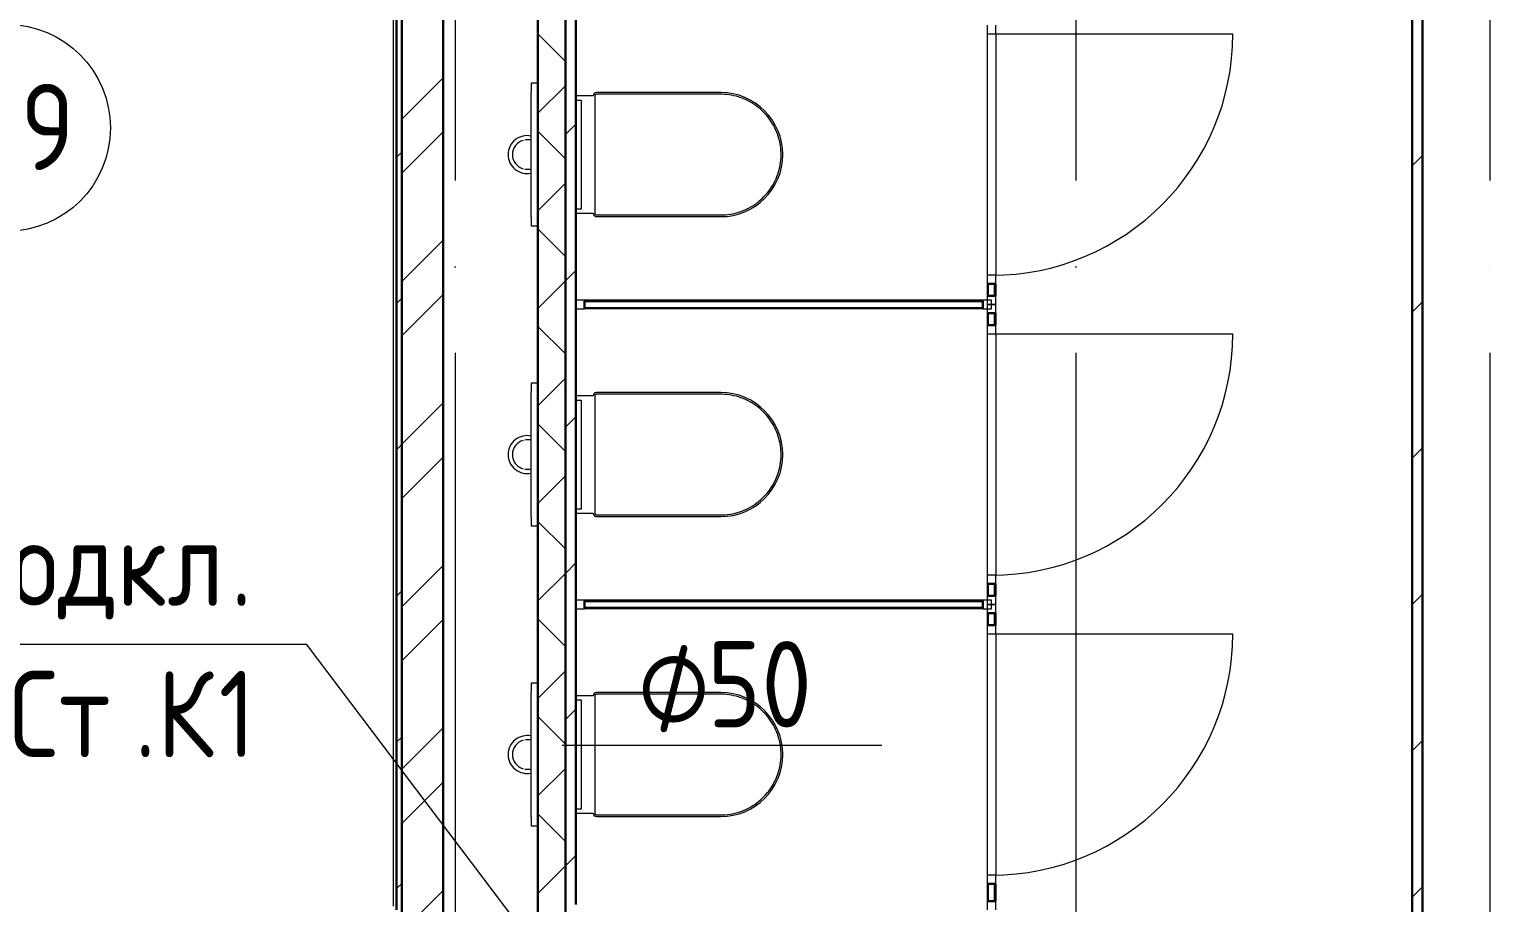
# Model space of a CAD drawing. Header units: millimetres. Extents: x -88595 to 880822, y -1054509 to -148035.
# Drawn here: x 400028 to 404263, y -271947 to -269413 of the extents above; entities that cross this region are included whole.
import ezdxf

# ---------------------------------------------------------------- set-up
doc = ezdxf.new("R2010")
doc.units = ezdxf.units.MM
doc.linetypes.add('ADSK_Линия сетки', pattern=[25, 20, -2.5, 0, -2.5])
for name, color, linetype, lineweight in [('Аннотация', 7, 'Continuous', 20), ('Витраж', 7, 'Continuous', 9), ('Двери', 7, 'Continuous', 9), ('Марки', 7, 'Continuous', 20), ('Марки помещений', 7, 'Continuous', 20), ('Оборудование', 7, 'Continuous', 18), ('Ограждение', 7, 'Continuous', 9), ('Оси', 7, 'Continuous', 9), ('Сантехника', 7, 'Continuous', 18), ('Стены внутренние', 7, 'Continuous', 18), ('Стены наружные', 7, 'Continuous', 18), ('Стены разрез', 7, 'Continuous', 30)]:
    doc.layers.add(name, color=color, linetype=linetype, lineweight=lineweight)
doc.styles.add('$1$GOST Common_9', font='GOST_Common.ttf', dxfattribs={"width": 0.9, "height": 250})
doc.styles.add('$5$GOST Common', font='GOST_Common.ttf', dxfattribs={"width": 0.9, "height": 250})
doc.styles.add('GOST Common_2', font='GOST_Common.ttf', dxfattribs={"width": 0.9, "height": 350})

# ---------------------------------------------------------------- blocks, each defined once
blk = doc.blocks.new('$0$ADSK_Аннотация_Текст_сВыноской - Текст с выноской-3260329-В_Координация_3 этаж ОВ3')
at = {"layer": 'Аннотация'}
blk.add_line((-6, 0), (6, 0), dxfattribs=at)
blk = doc.blocks.new('$0$ADSK_M_Трубы - Диаметр_8-160846-В_Координация_3 этаж ОВ3')
at = {"layer": 'Марки'}
blk.add_line((0, 0), (8, 0), dxfattribs=at)
blk = doc.blocks.new('3 этаж')
at = {"layer": 'Витраж', "lineweight": 18, "extrusion": (0, 0, -1)}
for p, q in [((414686.4, 657023.9), (414686.4, 656998.9)), ((414711.4, 656998.9), (414711.4, 657023.9)), ((414686.4, 656998.9), (414711.4, 656998.9)), ((414711.4, 656298.9), (414686.4, 656298.9)), ((414686.4, 656298.9), (414686.4, 656273.9)), ((414711.4, 656273.9), (414711.4, 656298.9)), ((414686.4, 656273.9), (414711.4, 656273.9)), ((414698.9, 656226.4), (414673.9, 656226.4)), ((414673.9, 656226.4), (414673.9, 656201.4)), ((414711.4, 656213.9), (414686.4, 656213.9)), ((414686.4, 656213.9), (414686.4, 656188.9)), ((414698.9, 656201.4), (414698.9, 656226.4)), ((414711.4, 656188.9), (414711.4, 656213.9)), ((414673.9, 656201.4), (414698.9, 656201.4)), ((414686.4, 656188.9), (414711.4, 656188.9)), ((414711.4, 656153.9), (414686.4, 656153.9)), ((414686.4, 656153.9), (414686.4, 656128.9)), ((414686.4, 656128.9), (414711.4, 656128.9)), ((414711.4, 656128.9), (414711.4, 656153.9)), ((414711.4, 655428.9), (414686.4, 655428.9)), ((414686.4, 655428.9), (414686.4, 655403.9)), ((414711.4, 655403.9), (414711.4, 655428.9)), ((414686.4, 655403.9), (414711.4, 655403.9)), ((414698.9, 655356.4), (414673.9, 655356.4)), ((414673.9, 655356.4), (414673.9, 655331.4)), ((414673.9, 655331.4), (414698.9, 655331.4)), ((414711.4, 655343.9), (414686.4, 655343.9)), ((414686.4, 655343.9), (414686.4, 655318.9)), ((414698.9, 655331.4), (414698.9, 655356.4)), ((414711.4, 655318.9), (414711.4, 655343.9)), ((414686.4, 655318.9), (414711.4, 655318.9)), ((414711.4, 655283.9), (414686.4, 655283.9)), ((414686.4, 655283.9), (414686.4, 655258.9)), ((414711.4, 655258.9), (414711.4, 655283.9)), ((414686.4, 655258.9), (414711.4, 655258.9)), ((414711.4, 654558.9), (414686.4, 654558.9)), ((414686.4, 654558.9), (414686.4, 654533.9)), ((414686.4, 654533.9), (414711.4, 654533.9)), ((414711.4, 654533.9), (414711.4, 654558.9))]:
    blk.add_line(p, q, dxfattribs=at)
at = {"layer": 'Витраж'}
for p, q in [((414686.4, 656998.9), (414686.4, 656298.9)), ((414711.4, 656998.9), (414711.4, 656298.9)), ((414686.4, 656273.9), (414686.4, 656238.9)), ((414711.4, 656273.9), (414711.4, 656238.9)), ((414673.9, 656226.4), (413518.9, 656226.4)), ((414673.9, 656201.4), (413518.9, 656201.4)), ((414686.4, 656188.9), (414686.4, 656153.9)), ((414711.4, 656188.9), (414711.4, 656153.9)), ((414686.4, 656128.9), (414686.4, 655428.9)), ((414711.4, 656128.9), (414711.4, 655428.9)), ((414686.4, 655403.9), (414686.4, 655368.9)), ((414711.4, 655403.9), (414711.4, 655368.9)), ((414673.9, 655356.4), (413518.9, 655356.4)), ((414673.9, 655331.4), (413518.9, 655331.4)), ((414686.4, 655318.9), (414686.4, 655283.9)), ((414711.4, 655318.9), (414711.4, 655283.9)), ((414686.4, 655258.9), (414686.4, 654558.9)), ((414711.4, 655258.9), (414711.4, 654558.9)), ((414686.4, 654533.9), (414686.4, 654483.9)), ((414711.4, 654533.9), (414711.4, 654483.9))]:
    blk.add_line(p, q, dxfattribs=at)
at = {"layer": 'Витраж', "lineweight": 18}
for p, q in [((413518.9, 656226.4), (413493.9, 656226.4)), ((413493.9, 656226.4), (413493.9, 656201.4)), ((413518.9, 656201.4), (413518.9, 656226.4)), ((414711.4, 656238.9), (414686.4, 656238.9)), ((414686.4, 656238.9), (414686.4, 656213.9)), ((414686.4, 656213.9), (414711.4, 656213.9)), ((414711.4, 656213.9), (414711.4, 656238.9)), ((413493.9, 656201.4), (413518.9, 656201.4)), ((414711.4, 655368.9), (414686.4, 655368.9)), ((414686.4, 655368.9), (414686.4, 655343.9)), ((414711.4, 655343.9), (414711.4, 655368.9)), ((413518.9, 655356.4), (413493.9, 655356.4)), ((413493.9, 655356.4), (413493.9, 655331.4)), ((413493.9, 655331.4), (413518.9, 655331.4)), ((413518.9, 655331.4), (413518.9, 655356.4)), ((414686.4, 655343.9), (414711.4, 655343.9)), ((414711.4, 654483.9), (414686.4, 654483.9)), ((414686.4, 654483.9), (414686.4, 654458.9)), ((414711.4, 654458.9), (414711.4, 654483.9))]:
    blk.add_line(p, q, dxfattribs=at)
at = {"layer": 'Двери'}
for p, q in [((414711.4, 656998.9), (415398.9, 656998.9)), ((414711.4, 656128.9), (415398.9, 656128.9)), ((414711.4, 655258.9), (415398.9, 655258.9))]:
    blk.add_line(p, q, dxfattribs=at)
for centre in [(414698.9, 656998.9), (414698.9, 656128.9), (414698.9, 655258.9)]:
    blk.add_arc(centre, 700, 270, 0, dxfattribs=at)
at = {"layer": 'Марки помещений'}
blk.add_circle((411844.1, 656726.4), 300, dxfattribs=at)
at = {"layer": 'Ограждение'}
blk.add_line((412963.9, 658173.9), (412963.9, 654468.9), dxfattribs=at)
at = {"layer": 'Оси', "linetype": 'ADSK_Линия сетки', "ltscale": 100}
for p, q in [((413143.9, 661073.9), (413143.9, 629947.7)), ((414943.9, 661073.9), (414943.9, 629947.7)), ((416143.9, 661073.9), (416143.9, 629947.7))]:
    blk.add_line(p, q, dxfattribs=at)
at = {"layer": 'Сантехника', "lineweight": 9}
for p, q in [((413383.9, 656855.6), (413363.9, 656855.6)), ((413363.9, 656855.6), (413363.9, 656830.6)), ((413363.9, 656467.1), (413363.9, 656830.6)), ((413363.9, 656467.1), (413363.9, 656442.1)), ((413363.9, 656442.1), (413383.9, 656442.1)), ((413383.9, 655985.6), (413363.9, 655985.6)), ((413363.9, 655985.6), (413363.9, 655960.6)), ((413363.9, 655597.1), (413363.9, 655960.6)), ((413363.9, 655597.1), (413363.9, 655572.1)), ((413363.9, 655572.1), (413383.9, 655572.1)), ((413383.9, 655115.6), (413363.9, 655115.6)), ((413363.9, 655115.6), (413363.9, 655090.6)), ((413363.9, 654727.1), (413363.9, 655090.6)), ((413363.9, 654727.1), (413363.9, 654702.1)), ((413363.9, 654702.1), (413383.9, 654702.1))]:
    blk.add_line(p, q, dxfattribs=at)
at = {"layer": 'Сантехника'}
for p, q in [((413543.9, 656818.9), (413493.9, 656818.9)), ((413493.9, 656807.1), (413508.9, 656807.1)), ((413508.9, 656807.1), (413508.9, 656490.7)), ((413548.9, 656818.9), (413548.9, 656478.9)), ((413913.9, 656828.9), (413553.9, 656828.9)), ((413913.9, 656823.9), (413553.9, 656823.9)), ((413508.9, 656490.7), (413493.9, 656490.7)), ((413493.9, 656478.9), (413543.9, 656478.9)), ((413553.9, 656473.9), (413913.9, 656473.9)), ((413553.9, 656468.9), (413913.9, 656468.9)), ((413913.9, 655958.9), (413553.9, 655958.9)), ((413543.9, 655948.9), (413493.9, 655948.9)), ((413493.9, 655937.1), (413508.9, 655937.1)), ((413508.9, 655937.1), (413508.9, 655620.7)), ((413548.9, 655948.9), (413548.9, 655608.9)), ((413913.9, 655953.9), (413553.9, 655953.9)), ((413508.9, 655620.7), (413493.9, 655620.7)), ((413493.9, 655608.9), (413543.9, 655608.9)), ((413553.9, 655603.9), (413913.9, 655603.9)), ((413553.9, 655598.9), (413913.9, 655598.9)), ((413543.9, 655078.9), (413493.9, 655078.9)), ((413548.9, 655078.9), (413548.9, 654738.9)), ((413913.9, 655088.9), (413553.9, 655088.9)), ((413913.9, 655083.9), (413553.9, 655083.9)), ((413493.9, 655067.1), (413508.9, 655067.1)), ((413508.9, 655067.1), (413508.9, 654750.7)), ((413508.9, 654750.7), (413493.9, 654750.7)), ((413493.9, 654738.9), (413543.9, 654738.9)), ((413553.9, 654733.9), (413913.9, 654733.9)), ((413553.9, 654728.9), (413913.9, 654728.9))]:
    blk.add_line(p, q, dxfattribs=at)
at = {"layer": 'Сантехника', "flags": 128}
for points in [[(413553.9, 656823.9), (413553.7, 656823.9), (413553.5, 656823.8), (413553.3, 656823.8), (413553.1, 656823.8), (413552.9, 656823.8), (413552.7, 656823.7), (413552.5, 656823.7), (413552.3, 656823.6), (413552.1, 656823.5), (413552, 656823.5), (413551.8, 656823.4), (413551.6, 656823.3), (413551.4, 656823.2), (413551.2, 656823.1), (413551.1, 656823), (413550.9, 656822.9), (413550.8, 656822.7), (413550.6, 656822.6), (413550.5, 656822.5), (413550.3, 656822.3), (413550.2, 656822.2), (413550, 656822), (413549.9, 656821.9), (413549.8, 656821.7), (413549.7, 656821.6), (413549.6, 656821.4), (413549.5, 656821.2), (413549.4, 656821), (413549.3, 656820.9), (413549.2, 656820.7), (413549.2, 656820.5), (413549.1, 656820.3), (413549.1, 656820.1), (413549, 656819.9), (413549, 656819.7), (413548.9, 656819.5), (413548.9, 656819.3), (413548.9, 656819.1), (413548.9, 656818.9), (413548.9, 656818.9)], [(413913.9, 656473.9), (413920.9, 656474), (413927.9, 656474.4), (413934.9, 656475.1), (413941.8, 656476.1), (413948.7, 656477.3), (413955.5, 656478.9), (413962.3, 656480.7), (413969, 656482.7), (413975.5, 656485.1), (413982, 656487.7), (413988.4, 656490.5), (413994.7, 656493.6), (414000.9, 656497), (414006.9, 656500.6), (414012.7, 656504.4), (414018.4, 656508.5), (414023.9, 656512.8), (414029.3, 656517.3), (414034.5, 656522), (414039.4, 656526.9), (414044.2, 656532.1), (414048.8, 656537.4), (414053.1, 656542.8), (414057.3, 656548.5), (414061.2, 656554.3), (414064.8, 656560.3), (414068.2, 656566.4), (414071.4, 656572.6), (414074.3, 656579), (414077, 656585.4), (414079.4, 656592), (414081.6, 656598.7), (414083.4, 656605.4), (414085, 656612.2), (414086.4, 656619.1), (414087.4, 656626), (414088.2, 656633), (414088.7, 656640), (414088.9, 656647), (414088.8, 656654), (414088.5, 656661), (414087.9, 656667.9), (414087, 656674.9), (414085.8, 656681.8), (414084.3, 656688.6), (414082.6, 656695.4), (414080.6, 656702.1), (414078.3, 656708.7), (414075.8, 656715.3), (414073, 656721.7), (414070, 656728), (414066.7, 656734.2), (414063.2, 656740.2), (414059.4, 656746.1), (414055.4, 656751.8), (414051.2, 656757.4), (414046.7, 656762.8), (414042, 656768), (414037.2, 656773.1), (414032.1, 656777.9), (414026.9, 656782.5), (414021.4, 656786.9), (414015.8, 656791.1), (414010, 656795.1), (414004.1, 656798.8), (413998, 656802.3), (413991.8, 656805.5), (413985.5, 656808.5), (413979.1, 656811.3), (413972.5, 656813.7), (413965.9, 656816), (413959.2, 656817.9), (413952.4, 656819.6), (413945.5, 656821), (413938.6, 656822.1), (413931.6, 656823), (413924.7, 656823.5), (413917.7, 656823.8), (413913.9, 656823.9)], [(413548.9, 656478.9), (413548.9, 656478.7), (413548.9, 656478.5), (413548.9, 656478.3), (413549, 656478.1), (413549, 656477.9), (413549, 656477.7), (413549.1, 656477.5), (413549.2, 656477.3), (413549.2, 656477.1), (413549.3, 656476.9), (413549.4, 656476.7), (413549.5, 656476.6), (413549.6, 656476.4), (413549.7, 656476.2), (413549.8, 656476), (413549.9, 656475.9), (413550, 656475.7), (413550.1, 656475.6), (413550.3, 656475.4), (413550.4, 656475.3), (413550.6, 656475.1), (413550.7, 656475), (413550.9, 656474.9), (413551, 656474.8), (413551.2, 656474.7), (413551.4, 656474.5), (413551.5, 656474.5), (413551.7, 656474.4), (413551.9, 656474.3), (413552.1, 656474.2), (413552.3, 656474.1), (413552.5, 656474.1), (413552.7, 656474), (413552.9, 656474), (413553.1, 656473.9), (413553.2, 656473.9), (413553.4, 656473.9), (413553.6, 656473.9), (413553.8, 656473.9), (413553.9, 656473.9)], [(413553.9, 655953.9), (413553.7, 655953.9), (413553.5, 655953.8), (413553.3, 655953.8), (413553.1, 655953.8), (413552.9, 655953.8), (413552.7, 655953.7), (413552.5, 655953.7), (413552.3, 655953.6), (413552.1, 655953.5), (413552, 655953.5), (413551.8, 655953.4), (413551.6, 655953.3), (413551.4, 655953.2), (413551.2, 655953.1), (413551.1, 655953), (413550.9, 655952.9), (413550.8, 655952.7), (413550.6, 655952.6), (413550.5, 655952.5), (413550.3, 655952.3), (413550.2, 655952.2), (413550, 655952), (413549.9, 655951.9), (413549.8, 655951.7), (413549.7, 655951.6), (413549.6, 655951.4), (413549.5, 655951.2), (413549.4, 655951), (413549.3, 655950.9), (413549.2, 655950.7), (413549.2, 655950.5), (413549.1, 655950.3), (413549.1, 655950.1), (413549, 655949.9), (413549, 655949.7), (413548.9, 655949.5), (413548.9, 655949.3), (413548.9, 655949.1), (413548.9, 655948.9), (413548.9, 655948.9)], [(413913.9, 655603.9), (413920.9, 655604), (413927.9, 655604.4), (413934.9, 655605.1), (413941.8, 655606.1), (413948.7, 655607.3), (413955.5, 655608.9), (413962.3, 655610.7), (413969, 655612.7), (413975.5, 655615.1), (413982, 655617.7), (413988.4, 655620.5), (413994.7, 655623.6), (414000.9, 655627), (414006.9, 655630.6), (414012.7, 655634.4), (414018.4, 655638.5), (414023.9, 655642.8), (414029.3, 655647.3), (414034.5, 655652), (414039.4, 655656.9), (414044.2, 655662.1), (414048.8, 655667.4), (414053.1, 655672.8), (414057.3, 655678.5), (414061.2, 655684.3), (414064.8, 655690.3), (414068.2, 655696.4), (414071.4, 655702.6), (414074.3, 655709), (414077, 655715.4), (414079.4, 655722), (414081.6, 655728.7), (414083.4, 655735.4), (414085, 655742.2), (414086.4, 655749.1), (414087.4, 655756), (414088.2, 655763), (414088.7, 655770), (414088.9, 655777), (414088.8, 655784), (414088.5, 655791), (414087.9, 655797.9), (414087, 655804.9), (414085.8, 655811.8), (414084.3, 655818.6), (414082.6, 655825.4), (414080.6, 655832.1), (414078.3, 655838.7), (414075.8, 655845.3), (414073, 655851.7), (414070, 655858), (414066.7, 655864.2), (414063.2, 655870.2), (414059.4, 655876.1), (414055.4, 655881.8), (414051.2, 655887.4), (414046.7, 655892.8), (414042, 655898), (414037.2, 655903.1), (414032.1, 655907.9), (414026.9, 655912.5), (414021.4, 655916.9), (414015.8, 655921.1), (414010, 655925.1), (414004.1, 655928.8), (413998, 655932.3), (413991.8, 655935.5), (413985.5, 655938.5), (413979.1, 655941.3), (413972.5, 655943.7), (413965.9, 655946), (413959.2, 655947.9), (413952.4, 655949.6), (413945.5, 655951), (413938.6, 655952.1), (413931.6, 655953), (413924.7, 655953.5), (413917.7, 655953.8), (413913.9, 655953.9)], [(413548.9, 655608.9), (413548.9, 655608.7), (413548.9, 655608.5), (413548.9, 655608.3), (413549, 655608.1), (413549, 655607.9), (413549, 655607.7), (413549.1, 655607.5), (413549.2, 655607.3), (413549.2, 655607.1), (413549.3, 655606.9), (413549.4, 655606.7), (413549.5, 655606.6), (413549.6, 655606.4), (413549.7, 655606.2), (413549.8, 655606), (413549.9, 655605.9), (413550, 655605.7), (413550.1, 655605.6), (413550.3, 655605.4), (413550.4, 655605.3), (413550.6, 655605.1), (413550.7, 655605), (413550.9, 655604.9), (413551, 655604.8), (413551.2, 655604.7), (413551.4, 655604.5), (413551.5, 655604.5), (413551.7, 655604.4), (413551.9, 655604.3), (413552.1, 655604.2), (413552.3, 655604.1), (413552.5, 655604.1), (413552.7, 655604), (413552.9, 655604), (413553.1, 655603.9), (413553.2, 655603.9), (413553.4, 655603.9), (413553.6, 655603.9), (413553.8, 655603.9), (413553.9, 655603.9)], [(413553.9, 655083.9), (413553.7, 655083.9), (413553.5, 655083.8), (413553.3, 655083.8), (413553.1, 655083.8), (413552.9, 655083.8), (413552.7, 655083.7), (413552.5, 655083.7), (413552.3, 655083.6), (413552.1, 655083.5), (413552, 655083.5), (413551.8, 655083.4), (413551.6, 655083.3), (413551.4, 655083.2), (413551.2, 655083.1), (413551.1, 655083), (413550.9, 655082.9), (413550.8, 655082.7), (413550.6, 655082.6), (413550.5, 655082.5), (413550.3, 655082.3), (413550.2, 655082.2), (413550, 655082), (413549.9, 655081.9), (413549.8, 655081.7), (413549.7, 655081.6), (413549.6, 655081.4), (413549.5, 655081.2), (413549.4, 655081), (413549.3, 655080.9), (413549.2, 655080.7), (413549.2, 655080.5), (413549.1, 655080.3), (413549.1, 655080.1), (413549, 655079.9), (413549, 655079.7), (413548.9, 655079.5), (413548.9, 655079.3), (413548.9, 655079.1), (413548.9, 655078.9), (413548.9, 655078.9)], [(413913.9, 654733.9), (413920.9, 654734), (413927.9, 654734.4), (413934.9, 654735.1), (413941.8, 654736.1), (413948.7, 654737.3), (413955.5, 654738.9), (413962.3, 654740.7), (413969, 654742.7), (413975.5, 654745.1), (413982, 654747.7), (413988.4, 654750.5), (413994.7, 654753.6), (414000.9, 654757), (414006.9, 654760.6), (414012.7, 654764.4), (414018.4, 654768.5), (414023.9, 654772.8), (414029.3, 654777.3), (414034.5, 654782), (414039.4, 654786.9), (414044.2, 654792.1), (414048.8, 654797.4), (414053.1, 654802.8), (414057.3, 654808.5), (414061.2, 654814.3), (414064.8, 654820.3), (414068.2, 654826.4), (414071.4, 654832.6), (414074.3, 654839), (414077, 654845.4), (414079.4, 654852), (414081.6, 654858.7), (414083.4, 654865.4), (414085, 654872.2), (414086.4, 654879.1), (414087.4, 654886), (414088.2, 654893), (414088.7, 654900), (414088.9, 654907), (414088.8, 654914), (414088.5, 654921), (414087.9, 654927.9), (414087, 654934.9), (414085.8, 654941.8), (414084.3, 654948.6), (414082.6, 654955.4), (414080.6, 654962.1), (414078.3, 654968.7), (414075.8, 654975.3), (414073, 654981.7), (414070, 654988), (414066.7, 654994.2), (414063.2, 655000.2), (414059.4, 655006.1), (414055.4, 655011.8), (414051.2, 655017.4), (414046.7, 655022.8), (414042, 655028), (414037.2, 655033.1), (414032.1, 655037.9), (414026.9, 655042.5), (414021.4, 655046.9), (414015.8, 655051.1), (414010, 655055.1), (414004.1, 655058.8), (413998, 655062.3), (413991.8, 655065.5), (413985.5, 655068.5), (413979.1, 655071.3), (413972.5, 655073.7), (413965.9, 655076), (413959.2, 655077.9), (413952.4, 655079.6), (413945.5, 655081), (413938.6, 655082.1), (413931.6, 655083), (413924.7, 655083.5), (413917.7, 655083.8), (413913.9, 655083.9)], [(413548.9, 654738.9), (413548.9, 654738.7), (413548.9, 654738.5), (413548.9, 654738.3), (413549, 654738.1), (413549, 654737.9), (413549, 654737.7), (413549.1, 654737.5), (413549.2, 654737.3), (413549.2, 654737.1), (413549.3, 654736.9), (413549.4, 654736.7), (413549.5, 654736.6), (413549.6, 654736.4), (413549.7, 654736.2), (413549.8, 654736), (413549.9, 654735.9), (413550, 654735.7), (413550.1, 654735.6), (413550.3, 654735.4), (413550.4, 654735.3), (413550.6, 654735.1), (413550.7, 654735), (413550.9, 654734.9), (413551, 654734.8), (413551.2, 654734.7), (413551.4, 654734.5), (413551.5, 654734.5), (413551.7, 654734.4), (413551.9, 654734.3), (413552.1, 654734.2), (413552.3, 654734.1), (413552.5, 654734.1), (413552.7, 654734), (413552.9, 654734), (413553.1, 654733.9), (413553.2, 654733.9), (413553.4, 654733.9), (413553.6, 654733.9), (413553.8, 654733.9), (413553.9, 654733.9)]]:
    blk.add_lwpolyline(points, dxfattribs=at)
at = {"layer": 'Сантехника', "lineweight": 9, "flags": 128}
for points in [[(413362.8, 656691.6), (413361.7, 656691.6), (413360.6, 656691.6), (413359.6, 656691.6), (413358.6, 656691.6), (413357.8, 656691.6), (413356.9, 656691.6), (413356.2, 656691.6), (413355.5, 656691.6), (413354.9, 656691.6), (413354.3, 656691.6), (413353.9, 656691.6), (413353.4, 656691.6), (413353.1, 656691.6), (413352.8, 656691.6), (413352.6, 656691.6), (413352.5, 656691.6), (413352.5, 656691.6), (413352.5, 656691.6)], [(413352.5, 656606.2), (413352.5, 656606.2), (413352.6, 656606.2), (413352.8, 656606.2), (413353, 656606.2), (413353.4, 656606.2), (413353.7, 656606.2), (413354.2, 656606.2), (413354.7, 656606.2), (413355.3, 656606.2), (413356, 656606.2), (413356.7, 656606.2), (413357.5, 656606.2), (413358.4, 656606.2), (413359.3, 656606.2), (413360.3, 656606.2), (413361.4, 656606.2), (413362.5, 656606.2), (413363.6, 656606.2)], [(413362.8, 655821.6), (413361.7, 655821.6), (413360.6, 655821.6), (413359.6, 655821.6), (413358.6, 655821.6), (413357.8, 655821.6), (413356.9, 655821.6), (413356.2, 655821.6), (413355.5, 655821.6), (413354.9, 655821.6), (413354.3, 655821.6), (413353.9, 655821.6), (413353.4, 655821.6), (413353.1, 655821.6), (413352.8, 655821.6), (413352.6, 655821.6), (413352.5, 655821.6), (413352.5, 655821.6), (413352.5, 655821.6)], [(413352.5, 655736.2), (413352.5, 655736.2), (413352.6, 655736.2), (413352.8, 655736.2), (413353, 655736.2), (413353.4, 655736.2), (413353.7, 655736.2), (413354.2, 655736.2), (413354.7, 655736.2), (413355.3, 655736.2), (413356, 655736.2), (413356.7, 655736.2), (413357.5, 655736.2), (413358.4, 655736.2), (413359.3, 655736.2), (413360.3, 655736.2), (413361.4, 655736.2), (413362.5, 655736.2), (413363.6, 655736.2)], [(413362.8, 654951.6), (413361.7, 654951.6), (413360.6, 654951.6), (413359.6, 654951.6), (413358.6, 654951.6), (413357.8, 654951.6), (413356.9, 654951.6), (413356.2, 654951.6), (413355.5, 654951.6), (413354.9, 654951.6), (413354.3, 654951.6), (413353.9, 654951.6), (413353.4, 654951.6), (413353.1, 654951.6), (413352.8, 654951.6), (413352.6, 654951.6), (413352.5, 654951.6), (413352.5, 654951.6), (413352.5, 654951.6)], [(413352.5, 654866.2), (413352.5, 654866.2), (413352.6, 654866.2), (413352.8, 654866.2), (413353, 654866.2), (413353.4, 654866.2), (413353.7, 654866.2), (413354.2, 654866.2), (413354.7, 654866.2), (413355.3, 654866.2), (413356, 654866.2), (413356.7, 654866.2), (413357.5, 654866.2), (413358.4, 654866.2), (413359.3, 654866.2), (413360.3, 654866.2), (413361.4, 654866.2), (413362.5, 654866.2), (413363.6, 654866.2)]]:
    blk.add_lwpolyline(points, dxfattribs=at)
at = {"layer": 'Сантехника'}
for centre, radius, start, end in [((413553.9, 656818.9), 10, 90, 180), ((413553.9, 656818.9), 5, 150, 180), ((413553.9, 656818.9), 5, 150, 180), ((413553.9, 656818.9), 5, 150, 180), ((413553.9, 656818.9), 5, 90, 120), ((413553.9, 656818.9), 5, 90, 120), ((413553.9, 656818.9), 5, 105, 120), ((413913.9, 656648.9), 180, 270, 90), ((413913.9, 656648.9), 175, 89.0922, 90), ((413913.9, 656648.9), 175, 89.0922, 90), ((413553.9, 656478.9), 10, 180, 270), ((413553.9, 656478.9), 5, 180, 210), ((413553.9, 656478.9), 5, 180, 210), ((413553.9, 656478.9), 5, 180, 210), ((413553.9, 656478.9), 5, 240, 270), ((413553.9, 656478.9), 5, 240, 270), ((413553.9, 656478.9), 5, 240, 255), ((413913.9, 656648.9), 175, 270, 270.9078), ((413913.9, 656648.9), 175, 270, 270.9078), ((413553.9, 655948.9), 10, 90, 180), ((413913.9, 655778.9), 180, 270, 90), ((413553.9, 655948.9), 5, 150, 180), ((413553.9, 655948.9), 5, 150, 180), ((413553.9, 655948.9), 5, 150, 180), ((413553.9, 655948.9), 5, 90, 120), ((413553.9, 655948.9), 5, 90, 120), ((413553.9, 655948.9), 5, 105, 120), ((413913.9, 655778.9), 175, 89.0922, 90), ((413913.9, 655778.9), 175, 89.0922, 90), ((413553.9, 655608.9), 10, 180, 270), ((413553.9, 655608.9), 5, 180, 210), ((413553.9, 655608.9), 5, 180, 210), ((413553.9, 655608.9), 5, 180, 210), ((413553.9, 655608.9), 5, 240, 270), ((413553.9, 655608.9), 5, 240, 270), ((413553.9, 655608.9), 5, 240, 255), ((413913.9, 655778.9), 175, 270, 270.9078), ((413913.9, 655778.9), 175, 270, 270.9078), ((413553.9, 655078.9), 10, 90, 180), ((413553.9, 655078.9), 5, 150, 180), ((413553.9, 655078.9), 5, 150, 180), ((413553.9, 655078.9), 5, 150, 180), ((413553.9, 655078.9), 5, 90, 120), ((413553.9, 655078.9), 5, 90, 120), ((413553.9, 655078.9), 5, 105, 120), ((413913.9, 654908.9), 180, 270, 90), ((413913.9, 654908.9), 175, 89.0922, 90), ((413913.9, 654908.9), 175, 89.0922, 90), ((413553.9, 654738.9), 10, 180, 270), ((413553.9, 654738.9), 5, 180, 210), ((413553.9, 654738.9), 5, 180, 210), ((413553.9, 654738.9), 5, 180, 210), ((413553.9, 654738.9), 5, 240, 270), ((413553.9, 654738.9), 5, 240, 270), ((413553.9, 654738.9), 5, 240, 255), ((413913.9, 654908.9), 175, 270, 270.9078), ((413913.9, 654908.9), 175, 270, 270.9078)]:
    blk.add_arc(centre, radius, start, end, dxfattribs=at)
at = {"layer": 'Сантехника', "lineweight": 9}
for centre, radius, start, end in [((413352.5, 656648.9), 55, 77.9742, 180), ((413352.5, 656648.9), 42.7, 105, 180), ((413352.5, 656648.9), 42.7, 87.2428, 99.4986), ((413352.5, 656648.9), 42.7, 90, 92.5338), ((413352.5, 656648.9), 55, 180, 282.0258), ((413352.5, 656648.9), 42.7, 180, 255), ((413352.5, 656648.9), 42.7, 260.8699, 270), ((413352.5, 656648.9), 42.7, 267.9172, 270), ((413352.5, 656648.9), 42.7, 272.2417, 274.1976), ((413352.5, 655778.9), 55, 77.9742, 180), ((413352.5, 655778.9), 42.7, 105, 180), ((413352.5, 655778.9), 42.7, 87.2428, 99.4986), ((413352.5, 655778.9), 42.7, 90, 92.5338), ((413352.5, 655778.9), 55, 180, 282.0258), ((413352.5, 655778.9), 42.7, 180, 238.8588), ((413352.5, 655778.9), 42.7, 240, 255), ((413352.5, 655778.9), 42.7, 260.8699, 270), ((413352.5, 655778.9), 42.7, 267.9172, 270), ((413352.5, 655778.9), 42.7, 272.2417, 274.1976), ((413352.5, 654908.9), 55, 77.9742, 180), ((413352.5, 654908.9), 42.7, 105, 180), ((413352.5, 654908.9), 42.7, 87.2428, 99.4986), ((413352.5, 654908.9), 42.7, 90, 92.5338), ((413352.5, 654908.9), 55, 180, 282.0258), ((413352.5, 654908.9), 42.7, 180, 255), ((413352.5, 654908.9), 42.7, 260.8699, 270), ((413352.5, 654908.9), 42.7, 267.9172, 270), ((413352.5, 654908.9), 42.7, 272.2417, 274.1976)]:
    blk.add_arc(centre, radius, start, end, dxfattribs=at)
at = {"layer": 'Стены внутренние', "lineweight": 30}
blk.add_line((415948.9, 658373.9), (415948.9, 652368.9), dxfattribs=at)
at = {"layer": 'Стены наружные', "lineweight": 30}
for p, q in [((413108.9, 654443.9), (413108.9, 658373.9)), ((413383.9, 658373.9), (413383.9, 654443.9)), ((413463.9, 654443.9), (413463.9, 658373.9)), ((413493.9, 654473.9), (413493.9, 658343.9)), ((415918.9, 658343.9), (415918.9, 652398.9)), ((412973.9, 658193.9), (412973.9, 654458.9)), ((412988.9, 658198.9), (412988.9, 654443.9))]:
    blk.add_line(p, q, dxfattribs=at)
at = {"layer": 'Стены наружные', "linetype": 'Continuous', "lineweight": 9}
for p, q in [((413463.9, 656919.3), (413383.9, 656999.3)), ((412988.9, 656751.9), (413108.9, 656871.9)), ((413383.9, 656768.6), (413463.9, 656848.6)), ((413463.9, 656707.2), (413493.9, 656737.2)), ((412988.9, 656594.7), (413108.9, 656714.7)), ((413463.9, 656636.5), (413383.9, 656716.5)), ((412973.9, 656641.4), (412988.9, 656656.4)), ((415918.9, 656616.6), (415948.9, 656646.6)), ((413383.9, 656485.7), (413463.9, 656565.7)), ((413463.9, 656353.6), (413383.9, 656433.6)), ((412988.9, 656280.4), (413108.9, 656400.4)), ((413463.9, 656282.9), (413493.9, 656312.9)), ((413383.9, 656202.9), (413463.9, 656282.9)), ((412973.9, 656217.2), (412988.9, 656232.2)), ((412988.9, 656123.3), (413108.9, 656243.3)), ((415918.9, 656192.3), (415948.9, 656222.3)), ((413463.9, 656070.8), (413383.9, 656150.8)), ((413383.9, 655920.1), (413463.9, 656000.1)), ((412988.9, 655809), (413108.9, 655929)), ((413463.9, 655858.6), (413493.9, 655888.6)), ((413463.9, 655787.9), (413383.9, 655867.9)), ((412973.9, 655792.9), (412988.9, 655807.9)), ((415918.9, 655768), (415948.9, 655798)), ((412988.9, 655651.8), (413108.9, 655771.8)), ((413383.9, 655637.2), (413463.9, 655717.2)), ((413463.9, 655505.1), (413383.9, 655585.1)), ((412988.9, 655337.5), (413108.9, 655457.5)), ((413463.9, 655434.4), (413493.9, 655464.4)), ((413383.9, 655354.4), (413463.9, 655434.4)), ((412973.9, 655368.6), (412988.9, 655383.6)), ((415918.9, 655343.8), (415948.9, 655373.8)), ((412988.9, 655180.3), (413108.9, 655300.3)), ((413463.9, 655222.3), (413383.9, 655302.3)), ((413383.9, 655071.5), (413463.9, 655151.5)), ((413463.9, 655010.1), (413493.9, 655040.1)), ((412988.9, 654866), (413108.9, 654986)), ((413463.9, 654939.4), (413383.9, 655019.4)), ((412973.9, 654944.4), (412988.9, 654959.4)), ((415918.9, 654919.5), (415948.9, 654949.5)), ((413383.9, 654788.7), (413463.9, 654868.7)), ((412988.9, 654708.9), (413108.9, 654828.9)), ((413463.9, 654656.6), (413383.9, 654736.6)), ((413463.9, 654585.8), (413493.9, 654615.8)), ((413383.9, 654505.8), (413463.9, 654585.8)), ((412973.9, 654520.1), (412988.9, 654535.1)), ((415918.9, 654495.3), (415948.9, 654525.3)), ((413038.2, 654443.9), (413108.9, 654514.6))]:
    blk.add_line(p, q, dxfattribs=at)
at = {"layer": 'Стены разрез'}
for p, q in [((414708.9, 656273.9), (414688.9, 656273.9)), ((414688.9, 656273.9), (414688.9, 656238.9)), ((414708.9, 656238.9), (414708.9, 656273.9)), ((414673.9, 656223.9), (413518.9, 656223.9)), ((413518.9, 656223.9), (413518.9, 656203.9)), ((414673.9, 656203.9), (414673.9, 656223.9)), ((414688.9, 656238.9), (414708.9, 656238.9)), ((413518.9, 656203.9), (414673.9, 656203.9)), ((414708.9, 656188.9), (414688.9, 656188.9)), ((414688.9, 656188.9), (414688.9, 656153.9)), ((414708.9, 656153.9), (414708.9, 656188.9)), ((414688.9, 656153.9), (414708.9, 656153.9)), ((414708.9, 655403.9), (414688.9, 655403.9)), ((414688.9, 655403.9), (414688.9, 655368.9)), ((414688.9, 655368.9), (414708.9, 655368.9)), ((414708.9, 655368.9), (414708.9, 655403.9)), ((414673.9, 655353.9), (413518.9, 655353.9)), ((413518.9, 655353.9), (413518.9, 655333.9)), ((413518.9, 655333.9), (414673.9, 655333.9)), ((414673.9, 655333.9), (414673.9, 655353.9)), ((414708.9, 655318.9), (414688.9, 655318.9)), ((414688.9, 655318.9), (414688.9, 655283.9)), ((414688.9, 655283.9), (414708.9, 655283.9)), ((414708.9, 655283.9), (414708.9, 655318.9)), ((414708.9, 654533.9), (414688.9, 654533.9)), ((414688.9, 654533.9), (414688.9, 654483.9)), ((414708.9, 654483.9), (414708.9, 654533.9)), ((414688.9, 654483.9), (414708.9, 654483.9))]:
    blk.add_line(p, q, dxfattribs=at)
at = {"layer": 'Марки помещений', "style": 'GOST Common_2', "width": 0.9}
blk.add_text('309', height=250, dxfattribs=at).set_placement((411585.3, 656604.1))

msp = doc.modelspace()

# ---------------------------------------------------------------- linework, layer by layer
at = {"layer": 'Аннотация'}
msp.add_line((401587.9, -272195.6), (400831.9, -271197.1), dxfattribs=at)
at = {"layer": 'Марки'}
msp.add_line((401573.3, -271489.6), (401700.2, -271489.6), dxfattribs=at)

# ---------------------------------------------------------------- block references
at = {"layer": 'Аннотация', "xscale": 100, "yscale": 100, "zscale": 100}
msp.add_blockref('$0$ADSK_Аннотация_Текст_сВыноской - Текст с выноской-3260329-В_Координация_3 этаж ОВ3', (400231.9, -271197.1), dxfattribs=at)
at = {"layer": 'Марки', "xscale": 99.99999999999993, "yscale": 99.99999999999993, "zscale": 99.99999999999993}
msp.add_blockref('$0$ADSK_M_Трубы - Диаметр_8-160846-В_Координация_3 этаж ОВ3', (401700.2, -271489.6), dxfattribs=at)
at = {"layer": 'Оборудование', "color": 5, "true_color": 0x0000ff}
msp.add_blockref('3 этаж', (-11880.6, -926425.8), dxfattribs=at)

# ---------------------------------------------------------------- texts
at = {"layer": 'Аннотация', "lineweight": 9, "char_height": 250, "attachment_point": 1, "style": '$5$GOST Common'}
for s, insert, width in [('подкл', (399808.4, -270835.5), 974.05), ('\\fGOST Common|b0|i0|c204|p34|;\\W.9;.', (400612.1, -270835.5), 79.367), ('Ст', (399970.3, -271274.3), 440.126), ('\\fGOST Common|b0|i0|c204|p34|;\\W.9;К', (400398.9, -271274.3), 216.456), ('\\fGOST Common|b0|i0|c204|p34|;\\W.9;1', (400577.5, -271274.3), 137.089), ('\\fGOST Common|b0|i0|c204|p34|;\\W.9;.', (400333.4, -271274.3), 79.367)]:
    msp.add_mtext(s, dxfattribs=dict(at, insert=insert, width=width))
at = {"layer": 'Марки', "lineweight": 9, "char_height": 250, "attachment_point": 1}
for s, insert, width, style in [('\\fGOST Common|b0|i0|c254|p34|;\\W.9;⌀', (401792.3, -271188), 245.316, '$1$GOST Common_9'), ('50', (401994.7, -271188), 389.62, '$5$GOST Common')]:
    msp.add_mtext(s, dxfattribs=dict(at, insert=insert, width=width, style=style))

doc.saveas('drawing.dxf')
